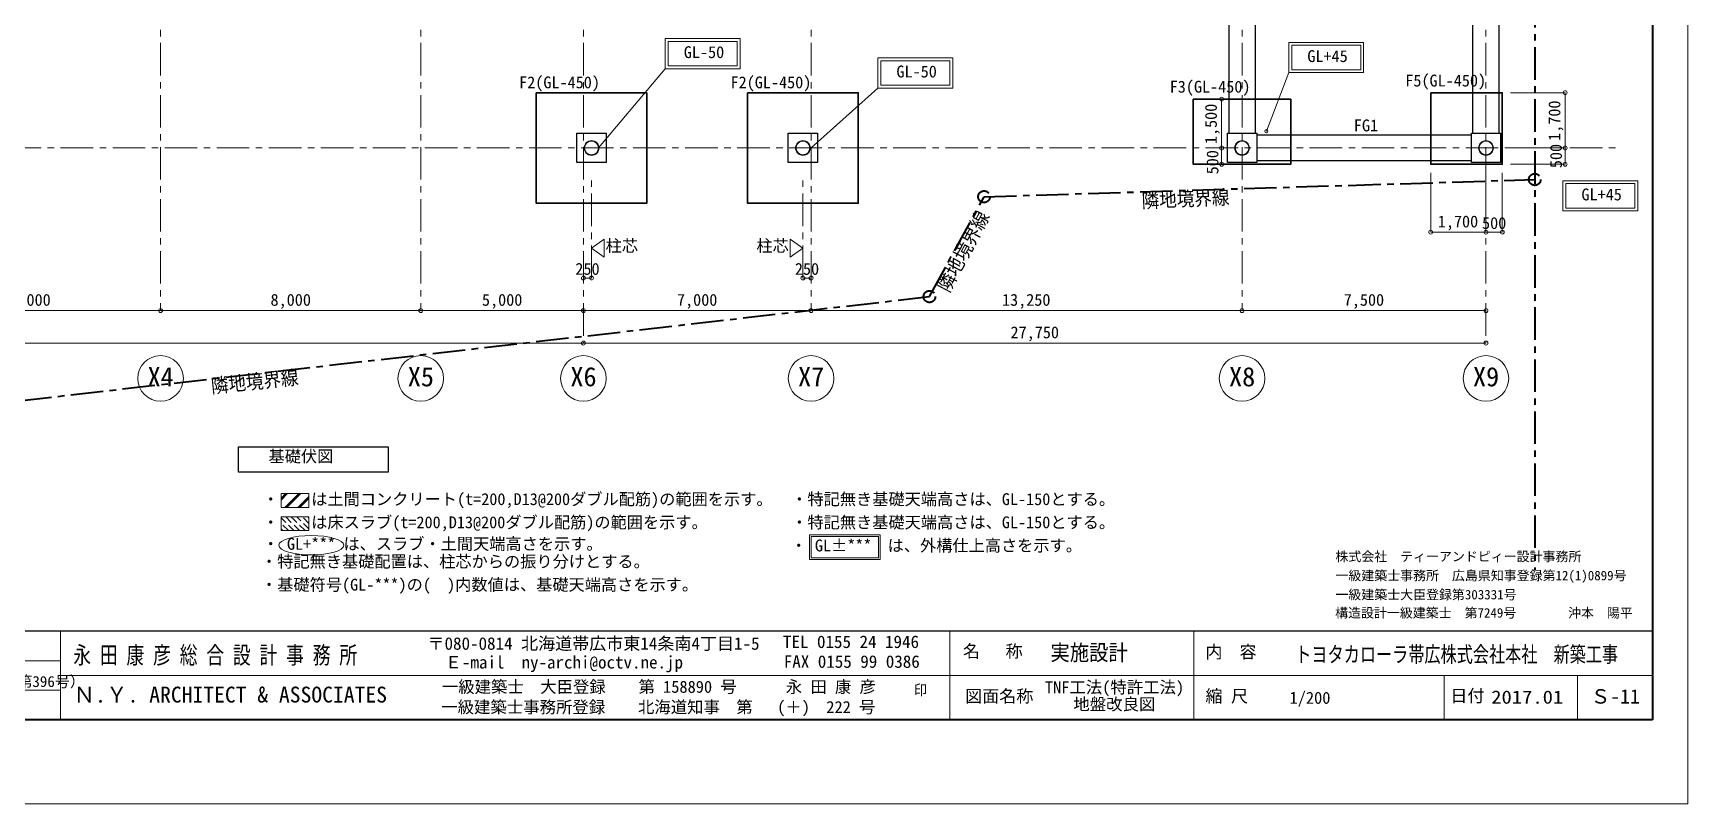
# Model space of a CAD drawing. Units: millimetres at full size, sheet at 1:200. Extents: x -104640 to 71710, y -46154 to 74864.
# Drawn here: x 20833 to 71710, y 15464 to 39166 of the extents above; entities that cross this region are included whole.
import ezdxf
from ezdxf.enums import TextEntityAlignment as Align

# ---------------------------------------------------------------- set-up
doc = ezdxf.new("R2010")
doc.units = ezdxf.units.MM
doc.header["$LTSCALE"] = 200
doc.linetypes.add('CHAIN1', pattern=[8, 5, -1, 1, -1])
doc.linetypes.add('DASHED1', pattern=[1.8, 1.2, -0.6])
for name, color, linetype, lineweight in [('0-0_基準線', 7, 'Continuous', 18), ('0-1_躯体', 2, 'Continuous', 18), ('0-2_間仕切り', 3, 'Continuous', 25), ('0-3_建具', 2, 'Continuous', 35), ('0-5_仕上げ', 4, 'Continuous', 9), ('0-7_寸法', 4, 'Continuous', 9), ('0-8_補助線', 4, 'Continuous', 9), ('0-C_ガス設備', 7, 'Continuous', 18), ('0-D_防災設備', 6, 'CHAIN1', 40), ('0-F_', 4, 'Continuous', 9), ('2-2_間仕切り', 1, 'Continuous', 18), ('F-0_枠', 7, 'CHAIN1', 18)]:
    doc.layers.add(name, color=color, linetype=linetype, lineweight=lineweight)
doc.layers.add('2-1_躯体', color=7, linetype='Continuous')
doc.styles.add('ＭＳ ゴシック', font='')
doc.styles.add('ＭＳ 明朝', font='')
doc.styles.get('ＭＳ ゴシック').set_extended_font_data('MS Gothic')
doc.styles.get('ＭＳ 明朝').set_extended_font_data('MS Mincho')

# ---------------------------------------------------------------- blocks, each defined once
blk = doc.blocks.new('_Small(1)')
at = {"layer": '0-7_寸法', "color": 1, "lineweight": 18}
blk.add_circle((0, 0), 50, dxfattribs=at)

msp = doc.modelspace()

# ---------------------------------------------------------------- linework, layer by layer
at = {"layer": '0-0_基準線', "color": 3, "lineweight": 25}
msp.add_line((70618.7, 20770.8), (-8581.3, 20770.8), dxfattribs=at)
at = {"layer": '0-0_基準線', "color": 6, "lineweight": 40}
msp.add_line((70618.7, 18050.8), (52618.7, 18050.8), dxfattribs=at)
msp.add_lwpolyline([(70618.7, 18050.8), (-8581.3, 18050.8), (-8581.3, 72650.8), (70618.7, 72650.8)], close=True, dxfattribs=at)
at = {"layer": '0-0_基準線'}
for centre, radius, start, end in [((38001.8, 35633.3), 228.6, 0, 180), ((38001.8, 35633.3), 228.6, 180, 0), ((38001.8, 35633.3), 212.6, 0, 180), ((38001.8, 35633.3), 212.6, 180, 0), ((44501.8, 35633.3), 228.6, 0, 180), ((44501.8, 35633.3), 228.6, 180, 0), ((44501.8, 35633.3), 212.6, 0, 180), ((44501.8, 35633.3), 212.6, 180, 0), ((58001.8, 35633.3), 228.6, 0, 180), ((58001.8, 35633.3), 228.6, 180, 0), ((58001.8, 35633.3), 212.6, 0, 180), ((58001.8, 35633.3), 212.6, 180, 0), ((65501.8, 35633.3), 228.6, 0, 180), ((65501.8, 35633.3), 228.6, 180, 0), ((65501.8, 35633.3), 212.6, 0, 180), ((65501.8, 35633.3), 212.6, 180, 0)]:
    msp.add_arc(centre, radius, start, end, dxfattribs=at)
at = {"layer": '0-1_躯体', "color": 7}
for p, q in [((21670.7, 18050.8), (21670.7, 20770.8)), ((49018.7, 20762.4), (49018.7, 18066.5)), ((56518.7, 20771.4), (56518.7, 18066.5)), ((64218.7, 19413.8), (64218.7, 18050.8)), ((68318.7, 19413.8), (68318.7, 18050.8))]:
    msp.add_line(p, q, dxfattribs=at)
at = {"layer": '0-1_躯体', "lineweight": 35}
for points in [[(36301.8, 37333.3), (39701.8, 37333.3), (39701.8, 33933.3), (36301.8, 33933.3)], [(42801.8, 37333.3), (46201.8, 37333.3), (46201.8, 33933.3), (42801.8, 33933.3)], [(63801.8, 37333.3), (66001.7, 37333.3), (66001.7, 35133.4), (63801.8, 35133.4)], [(56501.8, 37133.4), (59501.8, 37133.4), (59501.8, 35133.3), (56501.8, 35133.3)]]:
    msp.add_lwpolyline(points, close=True, dxfattribs=at)
at = {"layer": '0-2_間仕切り'}
for p, q in [((57601.8, 36083.3), (57601.8, 44783.3)), ((58401.8, 44783.3), (58401.8, 36083.3)), ((65101.8, 36083.3), (65101.8, 44783.3)), ((65901.8, 44783.3), (65901.8, 36083.3)), ((58451.8, 36033.3), (65051.8, 36033.3)), ((65051.8, 35233.3), (58451.8, 35233.3))]:
    msp.add_line(p, q, dxfattribs=at)
at = {"layer": '0-2_間仕切り', "color": 4, "lineweight": 9}
for p, q in [((21670.7, 19864.1), (-8581.3, 19864.1)), ((21683.7, 19410.8), (70618.7, 19410.8)), ((21670.7, 18957.4), (-8581.3, 18957.4))]:
    msp.add_line(p, q, dxfattribs=at)
at = {"layer": '0-2_間仕切り'}
for points in [[(37551.8, 36083.3), (38451.8, 36083.3), (38451.8, 35183.3), (37551.8, 35183.3)], [(44051.8, 36083.3), (44951.8, 36083.3), (44951.8, 35183.3), (44051.8, 35183.3)], [(57551.8, 36083.3), (58451.8, 36083.3), (58451.8, 35183.3), (57551.8, 35183.3)], [(65051.8, 36083.3), (65951.8, 36083.3), (65951.8, 35183.3), (65051.8, 35183.3)]]:
    msp.add_lwpolyline(points, close=True, dxfattribs=at)
at = {"layer": '0-5_仕上げ'}
for p, q in [((40270.5, 38071.4), (38214.4, 35633.3)), ((59440.4, 37949.3), (58749.4, 36148.7)), ((46807.9, 37475.7), (44751.8, 35633.3)), ((28460.5, 24808.2), (28658.4, 25006.2)), ((28460.5, 24838.5), (28628.2, 25006.2)), ((28460.5, 24868.7), (28597.9, 25006.2)), ((28573.5, 24578.7), (29000.9, 25006.2)), ((28603.7, 24578.7), (29031.2, 25006.2)), ((28633.9, 24578.7), (29061.4, 25006.2)), ((28976.5, 24578.7), (29315.3, 24917.6)), ((29006.7, 24578.7), (29315.3, 24887.4)), ((29036.9, 24578.7), (29315.3, 24857.1))]:
    msp.add_line(p, q, dxfattribs=at)
at = {"layer": '0-5_仕上げ', "color": 7, "lineweight": 18}
for p, q in [((28460.5, 25006.2), (28460.5, 24578.7)), ((28460.5, 25006.2), (29315.3, 25006.2)), ((29315.3, 25006.2), (29315.3, 24578.7)), ((28460.5, 24578.7), (29315.3, 24578.7)), ((28460.5, 24293.8), (28460.5, 23866.3)), ((28460.5, 24293.8), (29315.3, 24293.8)), ((29315.3, 24293.8), (29315.3, 23866.3)), ((28460.5, 23866.3), (29315.3, 23866.3)), ((44707, 22979.6), (44707, 23739.9)), ((44757.6, 23030.3), (44757.6, 23689.2)), ((44757.6, 23689.2), (46827.7, 23689.2))]:
    msp.add_line(p, q, dxfattribs=at)
at = {"layer": '0-5_仕上げ'}
for points in [[(40270.5, 38999.2), (42569.2, 38999.2), (42569.2, 38071.4), (40270.5, 38071.4)], [(40358.1, 38911.6), (42481.5, 38911.6), (42481.5, 38159), (40358.1, 38159)], [(59440.4, 38877.2), (61739, 38877.2), (61739, 37949.3), (59440.4, 37949.3)], [(59528, 38789.6), (61651.4, 38789.6), (61651.4, 38037), (59528, 38037)], [(46807.9, 38403.6), (49106.6, 38403.6), (49106.6, 37475.7), (46807.9, 37475.7)], [(46895.5, 38316), (49018.9, 38316), (49018.9, 37563.3), (46895.5, 37563.3)], [(67868.2, 34624.1), (70166.9, 34624.1), (70166.9, 33696.2), (67868.2, 33696.2)], [(67955.8, 34536.5), (70079.3, 34536.5), (70079.3, 33783.8), (67955.8, 33783.8)]]:
    msp.add_lwpolyline(points, close=True, dxfattribs=at)
at = {"layer": '0-5_仕上げ', "color": 3, "lineweight": 25}
msp.add_lwpolyline([(27151.5, 26443.1), (31747.1, 26443.1), (31747.1, 25659.9), (27151.5, 25659.9)], close=True, dxfattribs=at)
at = {"layer": '0-5_仕上げ', "color": 7, "lineweight": 18}
for points in [[(44707, 23739.9), (46878.4, 23739.9), (46878.4, 22979.6), (44707, 22979.6)], [(46827.7, 23689.2), (46827.7, 23030.3), (44757.6, 23030.3)]]:
    msp.add_lwpolyline(points, dxfattribs=at)
at = {"layer": '0-5_仕上げ'}
msp.add_circle((58750.4, 36149.8), 46.8, dxfattribs=at)
at = {"layer": '0-5_仕上げ', "color": 7, "lineweight": 18}
msp.add_ellipse((29386.6, 23417.6), major_axis=(997.4, 0), ratio=0.3, dxfattribs=at)
at = {"layer": '0-7_寸法'}
for p, q in [((66257.5, 37333.3), (67935.6, 37333.3)), ((67935.6, 35633.3), (67935.6, 37333.3)), ((57374.1, 35633.3), (57374.1, 37133.4)), ((57374.1, 35633.3), (57374.1, 35133.3)), ((66198.2, 35633.3), (67935.6, 35633.3)), ((66257.5, 35633.3), (67935.6, 35633.3)), ((67935.6, 35633.3), (67935.6, 35133.4)), ((66257.5, 35133.4), (67935.6, 35133.4)), ((63801.8, 34866.5), (63801.8, 33043.1)), ((65501.8, 34866.5), (65501.8, 33043.1)), ((66001.7, 34866.5), (66001.7, 33043.1)), ((65501.8, 34394.3), (65501.8, 33043.1)), ((65501.8, 33043.1), (63801.8, 33043.1)), ((65501.8, 33043.1), (66001.7, 33043.1)), ((37751.8, 31633.3), (38001.8, 31633.3)), ((44501.8, 31633.3), (44751.8, 31633.3)), ((16751.8, 30633.3), (24751.8, 30633.3)), ((24751.8, 30633.3), (32751.8, 30633.3)), ((32751.8, 30633.3), (37751.8, 30633.3)), ((37751.8, 30633.3), (44751.8, 30633.3)), ((44751.8, 30633.3), (58001.8, 30633.3)), ((58001.8, 30633.3), (65501.8, 30633.3)), ((-748.2, 29633.3), (37751.8, 29633.3)), ((37751.8, 29633.3), (65501.8, 29633.3))]:
    msp.add_line(p, q, dxfattribs=at)
at = {"layer": '0-8_補助線', "linetype": 'DASHED1'}
for p, q in [((28854.1, 23866.3), (28460.5, 24260)), ((28683.5, 23866.3), (28460.5, 24089.3)), ((28512.9, 23866.3), (28460.5, 23918.7)), ((29024.7, 23866.3), (28597.3, 24293.8)), ((29195.4, 23866.3), (28767.9, 24293.8)), ((29315.3, 23917), (28938.5, 24293.8)), ((29315.3, 24087.6), (29109.2, 24293.8)), ((29315.3, 24258.2), (29279.8, 24293.8))]:
    msp.add_line(p, q, dxfattribs=at)
at = {"layer": '0-D_防災設備'}
for p, q in [((67001.8, 65933.3), (67001.8, 22648.7)), ((50070.1, 34134.4), (67001.8, 34663.3))]:
    msp.add_line(p, q, dxfattribs=at)
msp.add_lwpolyline([(12456.8, 26947.3), (48391.9, 31062.9), (50070.1, 34134.4)], dxfattribs=at)
for centre in [(67001.8, 34663.3), (50070.1, 34134.4), (48391.9, 31062.9)]:
    msp.add_circle(centre, 180, dxfattribs=at)
at = {"layer": '0-F_', "linetype": 'CHAIN1'}
for p, q in [((24751.8, 67661.1), (24751.8, 30633.3)), ((32751.8, 67661.1), (32751.8, 30633.3)), ((37751.8, 67661.1), (37751.8, 29633.3)), ((44751.8, 67661.1), (44751.8, 30633.3)), ((58001.8, 67661.1), (58001.8, 30633.3)), ((65501.8, 67661.1), (65501.8, 29633.3)), ((-7119.6, 35633.3), (69501.8, 35633.3))]:
    msp.add_line(p, q, dxfattribs=at)
at = {"layer": '0-F_'}
for points in [[(38001.8, 32547.8), (38392.5, 32829.5), (38392.5, 32280.4)], [(44501.8, 32547.8), (44111.1, 32829.5), (44111.1, 32280.4)]]:
    msp.add_lwpolyline(points, close=True, dxfattribs=at)
at = {"layer": '0-F_', "color": 7, "lineweight": 18}
for centre in [(24751.8, 28547.4), (32751.8, 28547.4), (37751.8, 28547.4), (44751.8, 28547.4), (58001.8, 28547.4), (65501.8, 28547.4)]:
    msp.add_circle(centre, 700.5, dxfattribs=at)
at = {"layer": '2-2_間仕切り'}
msp.add_lwpolyline([(-12290.4, 74863.5), (-12290.4, 15463.5), (71709.6, 15463.5), (71709.6, 74863.5)], close=True, dxfattribs=at)
at = {"layer": 'F-0_枠'}
for p, q in [((38001.8, 31633.3), (38001.8, 34809.4)), ((44501.8, 31633.3), (44501.8, 34809.4))]:
    msp.add_line(p, q, dxfattribs=at)

# ---------------------------------------------------------------- block references
at = {"layer": '0-7_寸法', "xscale": 1.2, "yscale": 1.2}
for p, rotation in [((57374.1, 37133.4), 90), ((67935.6, 37333.3), 90), ((57374.1, 35633.3), 90), ((57374.1, 35633.3), 270), ((67935.6, 35633.3), 90), ((67935.6, 35633.3), 270), ((57374.1, 35133.3), 270), ((67935.6, 35133.4), 270), ((63801.8, 33043.1), 180), ((65501.8, 33043.1), 180), ((37751.8, 31633.3), 180), ((44501.8, 31633.3), 180), ((24751.8, 30633.3), 180), ((32751.8, 30633.3), 180), ((37751.8, 30633.3), 180), ((44751.8, 30633.3), 180), ((58001.8, 30633.3), 180), ((37751.8, 29633.3), 180)]:
    msp.add_blockref('_Small(1)', p, dxfattribs=dict(at, rotation=rotation))
for p in [(65501.8, 33043.1), (66001.7, 33043.1), (38001.8, 31633.3), (44751.8, 31633.3), (24751.8, 30633.3), (32751.8, 30633.3), (37751.8, 30633.3), (44751.8, 30633.3), (58001.8, 30633.3), (65501.8, 30633.3), (37751.8, 29633.3), (65501.8, 29633.3)]:
    msp.add_blockref('_Small(1)', p, dxfattribs=at)

# ---------------------------------------------------------------- texts
at = {"layer": '0-0_基準線', "color": 6, "style": 'ＭＳ ゴシック', "width": 0.75}
msp.add_text('永 田 康 彦 総 合 設 計 事 務 所', height=533.6, rotation=0.001, dxfattribs=at).set_placement((22068.6, 19613.3), align=Align.BOTTOM_LEFT)
at = {"layer": '0-0_基準線', "color": 3, "style": 'ＭＳ ゴシック'}
for s, height, p in [('〒080-0814 北海道帯広市東14条南4丁目1-5', 384.2, (32958.7, 20088)), ('内  容', 384.2, (56875.4, 19830.5)), ('一級建築士  大臣登録\u3000\u3000第 158890 号\u3000    永 田 康 彦\u3000', 369.5, (33399.8, 18768.9)), ('図面名称', 384.2, (49488.6, 18470.5)), ('一級建築士事務所登録  \u3000北海道知事  第   (＋)\u3000222 号', 369.5, (33382.2, 18145.9))]:
    msp.add_text(s, height=height, dxfattribs=at).set_placement(p, align=Align.BOTTOM_LEFT)
for s, rotation, p in [('TEL 0155 24 1946', 0.001, (43888.9, 20141.7)), ('Ｅ-mail\u3000ny-archi@octv.ne.jp', 359.999, (33494.9, 19512.1)), ('FAX 0155 99 0386', 0.001, (43912.8, 19532.8))]:
    msp.add_text(s, height=384.2, rotation=rotation, dxfattribs=at).set_placement(p, align=Align.BOTTOM_LEFT)
for s, width, p in [('実施設計', 0.9, (52109.5, 19728.4)), ('トヨタカローラ帯広株式会社本社\u3000新築工事\u3000', 0.75, (59638.9, 19675.1))]:
    msp.add_text(s, height=485.1, dxfattribs=dict(at, width=width)).set_placement(p, align=Align.BOTTOM_LEFT)
at = {"layer": '0-0_基準線', "color": 2, "style": 'ＭＳ ゴシック'}
msp.add_text('Ｎ.Ｙ. ARCHITECT & ASSOCIATES', height=488.5, dxfattribs=at).set_placement((22073.8, 18434.3), align=Align.BOTTOM_LEFT)
at = {"layer": '0-0_基準線', "style": 'ＭＳ ゴシック', "width": 0.9}
msp.add_text('印', height=323.4, dxfattribs=at).set_placement((47920.1, 18708.7), align=Align.BOTTOM_LEFT)
at = {"layer": '0-1_躯体', "style": 'ＭＳ ゴシック'}
for s, p in [('F2(GL-450)', (35776.1, 37357.9)), ('F2(GL-450)', (42276.1, 37357.9)), ('F3(GL-450)', (55777.9, 37225.4)), ('F5(GL-450)', (63020.8, 37414.4))]:
    msp.add_text(s, height=365.1, dxfattribs=at).set_placement(p, align=Align.BOTTOM_LEFT)
at = {"layer": '0-2_間仕切り', "style": 'ＭＳ ゴシック'}
for s, height, p in [('FG1', 365.1, (61439.1, 36034.4)), ('名 \u3000称', 384.2, (49422.3, 19851.9)), ('TNF工法(特許工法)', 369.5, (51940.7, 18754.9)), ('縮 尺', 384.2, (56875.4, 18470.5)), ('1/200', 369.5, (59462.6, 18430.5)), ('日付', 384.2, (64406, 18482)), ('Ｓ-11', 444.1, (68719, 18414.6)), ('地盤改良図', 369.5, (52815.4, 18234.7))]:
    msp.add_text(s, height=height, dxfattribs=at).set_placement(p, align=Align.BOTTOM_LEFT)
at = {"layer": '0-2_間仕切り', "style": 'ＭＳ ゴシック', "width": 1.15}
msp.add_text('2017.01', height=404.3, dxfattribs=at).set_placement((65662.7, 18424.5), align=Align.BOTTOM_LEFT)
at = {"layer": '0-3_建具', "color": 7, "style": 'ＭＳ 明朝'}
msp.add_text('一級建築士\u3000第193594号\u3000（構造設計一級建築士\u3000第396号）', height=338.3, dxfattribs=at).set_placement((9740.2, 18956.4), align=Align.BOTTOM_LEFT)
at = {"layer": '0-5_仕上げ', "style": 'ＭＳ ゴシック'}
for s, p in [('GL-50', (40839.4, 38287.4)), ('GL-50', (47376.8, 37691.7)), ('GL+45', (60009.3, 38165.4)), ('GL+45', (68437.2, 33912.2))]:
    msp.add_text(s, height=365.1, dxfattribs=at).set_placement(p, align=Align.BOTTOM_LEFT)
at = {"layer": '0-5_仕上げ', "color": 7, "style": 'ＭＳ ゴシック'}
for s, p in [('基礎伏図', (28070.5, 25861.6)), ('・\u3000\u3000は土間コンクリート(t=200,D13@200ダブル配筋)の範囲を示す。', (27890.5, 24543.1)), ('・特記無き基礎天端高さは、GL-150とする。', (44142.9, 24543.1)), ('・\u3000\u3000は床スラブ(t=200,D13@200ダブル配筋)の範囲を示す。', (27890.5, 23830.7)), ('・特記無き基礎天端高さは、GL-150とする。', (44142.9, 23830.7)), ('・ GL+*** は、スラブ・土間天端高さを示す。', (27890.5, 23168.3)), ('・ GL±***  は、外構仕上高さを示す。', (44122.9, 23118.3)), ('・特記無き基礎配置は、柱芯からの振り分けとする。', (27840.5, 22625.9)), ('・基礎符号(GL-***)の(\u3000)内数値は、基礎天端高さを示す。', (27840.5, 21913.5))]:
    msp.add_text(s, height=365.1, dxfattribs=at).set_placement(p, align=Align.BOTTOM_LEFT)
at = {"layer": '0-7_寸法', "color": 7, "style": 'ＭＳ ゴシック'}
for s, p in [('1,500', (57336.1, 35751.4)), ('1,700', (67897.7, 35851.3)), ('500', (67945.9, 35011.9)), ('500', (57384.4, 34821.8))]:
    msp.add_text(s, height=365.1, rotation=90, dxfattribs=at).set_placement(p, align=Align.BOTTOM_LEFT)
for s, p in [('1,700', (64019.9, 33081)), ('500', (65380.3, 33032.8)), ('250', (37504.4, 31622.9)), ('250', (44254.4, 31622.9)), ('8,000', (20133.4, 30671.2)), ('8,000', (28133.4, 30671.2)), ('5,000', (34633.4, 30671.2)), ('7,000', (40628.6, 30671.2)), ('13,250', (50621.4, 30671.2)), ('7,500', (61128.6, 30671.2)), ('27,750', (50883.9, 29671.2))]:
    msp.add_text(s, height=365.1, dxfattribs=at).set_placement(p, align=Align.BOTTOM_LEFT)
at = {"layer": '0-C_ガス設備', "style": 'ＭＳ ゴシック', "width": 0.9}
for rotation, p in [(2.5, (54929.8, 33657.6)), (62, (49103.2, 31097.8)), (6, (26339.9, 27958.4))]:
    msp.add_text('隣地境界線', height=439.9, rotation=rotation, dxfattribs=at).set_placement(p, align=Align.BOTTOM_LEFT)
at = {"layer": '0-F_', "style": 'ＭＳ ゴシック'}
for p in [(38434.7, 32332.1), (43069.8, 32332.1)]:
    msp.add_text('柱芯', height=365.1, dxfattribs=at).set_placement(p, align=Align.BOTTOM_LEFT)
at = {"layer": '0-F_', "color": 7, "style": 'ＭＳ ゴシック'}
for s, p in [('X4', (24352, 28125.9)), ('X5', (32352, 28125.9)), ('X6', (37352, 28125.9)), ('X7', (44352, 28125.9)), ('X8', (57602, 28125.9)), ('X9', (65102, 28125.9))]:
    msp.add_text(s, height=592.4, dxfattribs=at).set_placement(p, align=Align.BOTTOM_LEFT)
at = {"layer": '2-1_躯体', "style": 'ＭＳ ゴシック'}
for s, p in [('株式会社\u3000ティーアンドピィー設計事務所', (60872.6, 22838.9)), ('一級建築士事務所\u3000広島県知事登録第12(1)0899号', (60872.6, 22252.2)), ('一級建築士大臣登録第303331号', (60872.6, 21665.5)), ('構造設計一級建築士\u3000第7249号\u3000\u3000\u3000\u3000沖本\u3000陽平', (60863.4, 21105.1))]:
    msp.add_text(s, height=291.8, dxfattribs=at).set_placement(p, align=Align.BOTTOM_LEFT)

doc.saveas('drawing.dxf')
